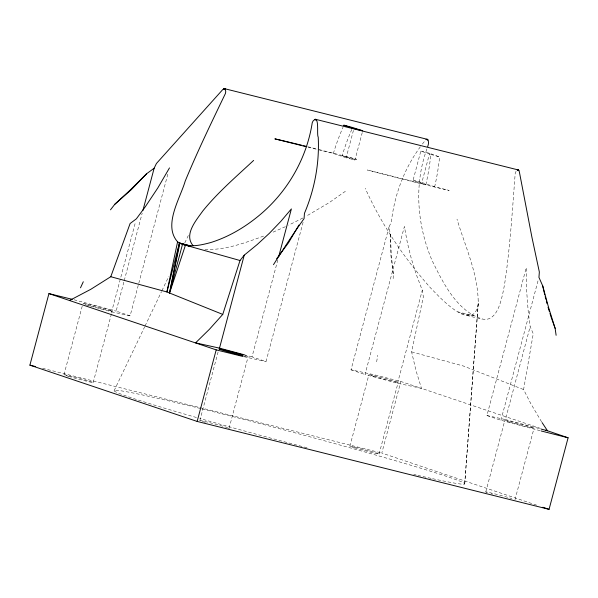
<?xml version="1.0" encoding="UTF-8"?>
<svg xmlns="http://www.w3.org/2000/svg" width="598" height="598" viewBox="0 0 598 598"><rect width="100%" height="100%" fill="white"/><g stroke="black" fill="none" stroke-linecap="round" stroke-linejoin="round"><path stroke-width="0.45" stroke-dasharray="2.99 2.24" d="M420.357 146.779C404.143 168.718 394.374 195.142 391.316 222.187A269.541 117.679 -76 0 0 389.044 226.904L390.389 234.648L390.778 254.524L393.275 273.869L393.118 280.447M464.736 483.647L478.206 304.188C478.579 274.594 465.341 247.019 456.999 219.174M464.698 484.029L478.393 300.996M420.828 151.092L429.626 153.29L439.582 157.11A111.878 48.849 -76 0 1 434.664 186.808L449.158 190.433A120.953 3.797 14.9 0 1 367.389 170.004L425.866 184.61A111.878 48.849 -76 0 0 430.792 154.912L430.844 154.463L420.828 151.092L413.061 180.304L425.866 184.61M478.206 304.188C472.921 334.215 439.395 296.757 430.859 288.251C404.293 258.403 381.614 224.796 365.243 188.295M376.658 361.797L377.727 355.302M541.601 421.852L530.777 403.605L523.594 389.56L533.252 333.759L530.164 326.575L528.281 312.283L526.591 290.247L526.277 267.612L486.914 415.543L500.915 420.252L540.353 430.754M389.044 226.904L351.019 369.803L373.989 374.707L400.847 381.494L421.493 388.364L415.991 370.573L411.611 351.871L423.354 296.772L422.278 290.262L416.328 274.602L411.349 258.74L407.365 242.713L404.383 226.582L365.019 374.512L397.535 383.243L421.493 388.364L540.442 428.392M63.964 374.774L82.763 304.113M85.686 304.801L111.617 311.82L135.634 221.544M93.183 382.548L111.505 313.673M111.744 312.784L112.222 310.99M167.806 174.22L130.125 315.834L116.124 311.124L124.018 281.464M124.257 280.567L142.189 213.165M199.859 420.514L218.659 349.852M229.079 428.288L248.118 356.729M303.089 222.269L266.02 361.573L252.02 356.856L277.943 259.442M362.253 132.547L354.958 159.98L346.16 157.782L353.455 130.349M349.882 446.205L368.921 374.647M434.664 186.808L421.859 182.502L429.626 153.29M397.535 383.243L422.278 290.262M379.102 453.979L398.141 382.421M536.668 505.175L381.808 453.052L400.847 381.494M500.915 420.252L538.462 279.154M485.778 491.937L504.817 420.387M486.914 415.543L505.43 419.557L530.164 326.575M514.998 499.711L534.036 428.153M426.905 148.947C413.816 184.819 417.217 225.297 431.913 260.13C442.849 282.6 458.008 313.591 484.686 319.526C494.165 319.474 498.411 309.233 500.72 301.541C504.383 288.864 505.893 275.7 507.508 262.634C510.976 233.003 512.942 203.178 515.192 173.457A5.023 2.235 -79.3 0 1 516.089 171.327L516.448 170.804M114.151 390.629L144.656 326.829M145.06 325.992L161.512 291.577M161.916 290.74L168.741 276.47M184.797 242.893L188.407 235.343M422.39 144.051L425.552 140.104M345.397 191.293L329.206 202.632L305.862 216.401M302.872 217.986L288.67 225.14M285.388 226.687L271.372 232.906M263.561 236.09C244.642 243.065 224.9 250.308 204.426 249.493M461.11 313.539L473.452 315.744L457.859 311.82M111.617 311.82L130.125 315.834M243.977 356.707L266.02 361.573M74.04 299.777L116.124 311.124M308.157 147.183L333.348 153.477L346.16 157.782M351.811 129.46A111.878 48.849 -76 0 0 342.146 155.674L356.64 159.292A120.953 3.797 14.9 0 0 317.792 149.253M413.061 180.304L421.859 182.502M466.709 315.423L482.1 319.272M42.563 368.308L381.808 453.052M505.43 419.557L540.33 428.856M430.844 154.463L439.62 156.811M244.111 354.734L252.02 356.856M411.611 351.871L463.547 366.066L523.594 389.56M342.146 155.674L354.958 159.98M351.019 369.803L365.019 374.512M393.275 273.869L391.286 254.524L390.389 234.648M333.348 153.477A111.878 48.849 -76 0 1 343.013 127.262M307.678 146.727A120.953 3.797 14.9 0 1 316.933 149.037M244.978 355.586A15.122 0.478 14.9 0 1 242.556 355.631M83.346 303.425A15.122 0.478 14.9 0 1 100.935 307.514A15.122 0.478 14.9 0 1 108.986 310.437A15.122 0.478 14.9 0 1 84.415 303.806M202.079 408.905A181.426 5.696 14.9 0 1 419.557 467.868A181.426 5.696 14.9 0 1 431.891 478.535M431.046 478.348A181.426 5.696 14.9 0 1 417.053 475.201M416.163 474.991A181.426 5.696 14.9 0 1 413.734 474.431M307.028 447.775A181.426 5.696 14.9 0 1 199.732 418.458M196.428 417.509A181.426 5.696 14.9 0 1 201.167 408.673M492.55 494.157A15.122 0.478 14.9 0 1 491.22 493.769M487.191 492.528A15.122 0.478 14.9 0 1 492.677 493.357A15.122 0.478 14.9 0 1 511.858 498.568M205.301 422.345A15.122 0.478 14.9 0 1 201.272 421.104M200.203 420.715A15.122 0.478 14.9 0 1 209.711 422.674A15.122 0.478 14.9 0 1 227.666 427.697M228.728 428.086A15.122 0.478 14.9 0 1 228.698 428.295M509.436 421.971A15.122 0.478 14.9 0 0 533.655 428.161A15.122 0.478 14.9 0 0 515.192 422.674A15.122 0.478 14.9 0 0 509.436 421.971M373.541 376.232A15.122 0.478 14.9 0 0 397.76 382.428A15.122 0.478 14.9 0 0 379.296 376.934A15.122 0.478 14.9 0 0 373.541 376.232M68.576 376.366A15.122 0.478 14.9 0 0 92.802 382.556A15.122 0.478 14.9 0 0 74.339 377.069A15.122 0.478 14.9 0 0 68.576 376.366M354.502 447.79A15.122 0.478 14.9 0 0 378.721 453.987A15.122 0.478 14.9 0 0 360.258 448.493A15.122 0.478 14.9 0 0 354.502 447.79"/><path stroke-width="0.9" d="M142.907 210.466L154.142 168.225A269.541 117.679 -76 0 1 156.422 163.508L222.845 89.468L224.811 88.781L225.708 91.18A5.023 2.257 -72.7 0 1 225.409 93.535C211.505 122.448 197.452 151.406 185.208 181.104C180.148 198.558 162.88 225.282 177.591 241.831L166.909 291.959L222.755 314.406L240.007 260.504L244.246 255.152L257.177 244.56L269.369 233.302L280.783 221.417L291.383 208.926L278.661 256.736M545.727 430.171L568.1 437.788L549.061 509.346L197.153 421.433L29.9 365.146L48.939 293.588L72.253 299.336M197.153 421.433L216.192 349.875L48.939 293.588M222.755 314.406L209.442 329.266L195.591 342.856L219.503 348.133L244.246 255.152M427.742 146.6L428.362 144.238A5.023 2.115 -79.3 0 0 428.46 141.838L428.011 140.052L427.099 139.274L224.482 88.654M69.592 300.45L90.761 289.327L110.772 276.717L130.11 223.517L136.351 218.838L145.224 206.878L157.82 187.936L169.488 167.903M343.745 125.61L343.917 125.206L352.656 127.546L362.724 130.775L353.926 128.577L343.917 125.206M80.498 287.81L83.294 281.748M273.473 264.697C283.295 249.179 293.282 233.556 304.046 218.674A269.541 117.679 -76 0 0 304.449 213.329C314.645 189.364 319.556 163.097 318.218 137.062C316.492 134.999 319.87 114.629 313.33 120.669A5.023 2.145 -72.7 0 0 312.238 122.754C306.49 159.845 286.113 194.111 256.744 217.418C242.975 228.436 227.389 237.406 210.489 242.616C199.979 245.404 187.331 248.349 177.591 241.831M298.948 225.02L288.572 242.683L276.642 258.777M110.481 209.838L114.786 204.299L130.715 189.551L146.615 173.749L154.142 168.225M146.615 173.749L131.388 189.596L114.786 204.299M253.642 160.413C236.15 176.702 217.866 192.362 202.782 210.997C196.271 220.243 183.571 234.625 193.109 245.681M425.933 139.708L427.099 139.274M517.233 170.079L518.66 170.221L519.318 171.663L531.914 237.197L539.344 272.008A269.541 117.679 -76 0 1 538.94 277.36L542.722 285.919L548.635 307.649L555.131 328.347L556.118 335.299M427.435 139.401L426.733 139.282L427.749 139.655L426.337 139.424L428.011 140.052M224.811 88.781L224.101 88.661L225.117 89.035L223.689 88.796L225.364 89.423M216.192 349.875L243.094 356.513M306.355 146.734L274.863 138.863A120.953 3.797 14.9 0 1 294.896 143.587M188.796 245.965L182.48 244.388L169.526 293.065L179.407 242.997L190.852 245.972M29.9 365.146L35.327 366.499M541.242 430.994L568.1 437.788M541.227 429.095L547.491 430.769L542.08 422.599M219.503 348.133L244.111 354.734M110.772 276.717L166.909 291.959L179.407 242.997L189.925 245.98M189.738 246.002L179.863 243.281L169.526 293.065L185.462 245.165L240.007 260.504M314.578 119.451L316.29 119.966L314.997 119.286L316.028 119.6L315.385 119.264L518.003 169.877L518.66 170.221L517.629 169.907L518.937 170.587M542.864 507.261L549.061 509.346M551.685 318.734L555.131 328.347M548.045 307.282L549.435 311.685M549.988 313.449L551.371 317.859M545.167 296.63L545.884 299.292M546.363 301.071L547.088 303.732M542.722 285.919L544.756 294.844M295.748 143.797A120.953 3.797 14.9 0 1 301.826 145.277M303.605 145.718A120.953 3.797 14.9 0 1 306.041 146.316M242.556 355.631A15.122 0.478 14.9 0 1 222.748 350.316A15.122 0.478 14.9 0 1 222.845 349.673A15.122 0.478 14.9 0 1 242.676 354.898"/></g></svg>
